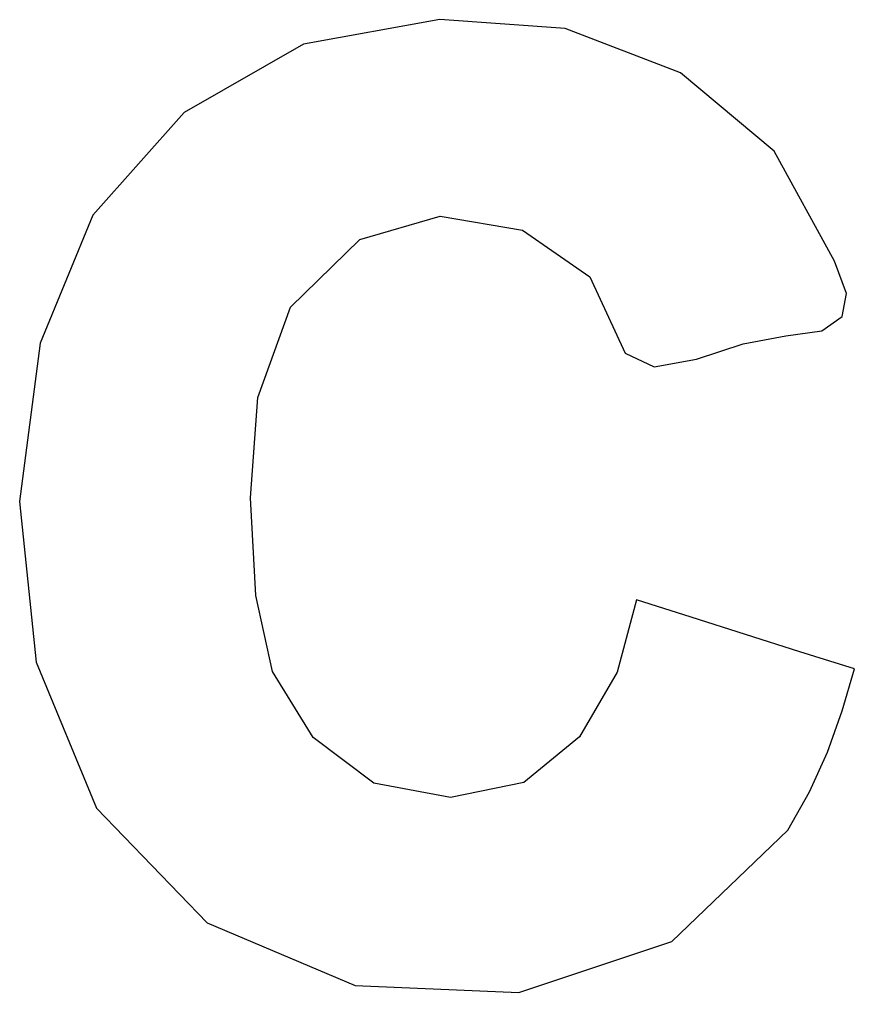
# Model space of a CAD drawing. Extents: x 11.4 to 74.9, y 5.7 to 79.7.
import ezdxf

# ---------------------------------------------------------------- set-up
doc = ezdxf.new("R2010")
doc.units = 0
doc.layers.add('Layer_1', color=7, linetype='CONTINUOUS')

msp = doc.modelspace()

# ---------------------------------------------------------------- linework, layer by layer
at = {"layer": 'Layer_1', "color": 7}
msp.add_lwpolyline([(43.35, 79.73976), (32.982868, 77.848424), (23.912534, 72.653656), (16.960933, 64.845696), (12.95, 55.11476), (11.380426, 43.069728), (12.645179, 30.86184), (17.237343, 19.76168), (25.65, 11.03976), (36.913978, 6.25704), (49.356659, 5.73304), (60.983511, 9.62496), (69.8, 18.08976), (71.446054, 20.98872), (72.81213, 24.02256), (73.94089, 27.1588), (74.875, 30.3648), (70.723838, 31.64768), (66.581885, 32.95784), (62.442738, 34.27768), (58.3, 35.58976), (56.832096, 30.10552), (53.96552, 25.18656), (49.728684, 21.71296), (44.15, 20.5648), (38.321466, 21.66768), (33.712519, 25.134), (30.622313, 30.15944), (29.35, 35.93976), (28.935063, 43.347192), (29.513931, 50.978272), (31.985833, 57.85884), (37.25, 63.01476), (43.372254, 64.768288), (49.632486, 63.720784), (54.745226, 60.15776), (57.425, 54.36476), (59.647022, 53.314032), (62.859679, 53.905232), (66.411248, 55.057448), (69.65, 55.68976), (72.393831, 56.056816), (73.933313, 57.138184), (74.2539, 58.909568), (73.34105, 61.346688), (68.76476, 69.733176), (61.647139, 75.675176), (52.878711, 79.0512), (43.35, 79.73976)], dxfattribs=at)

doc.saveas('drawing.dxf')
